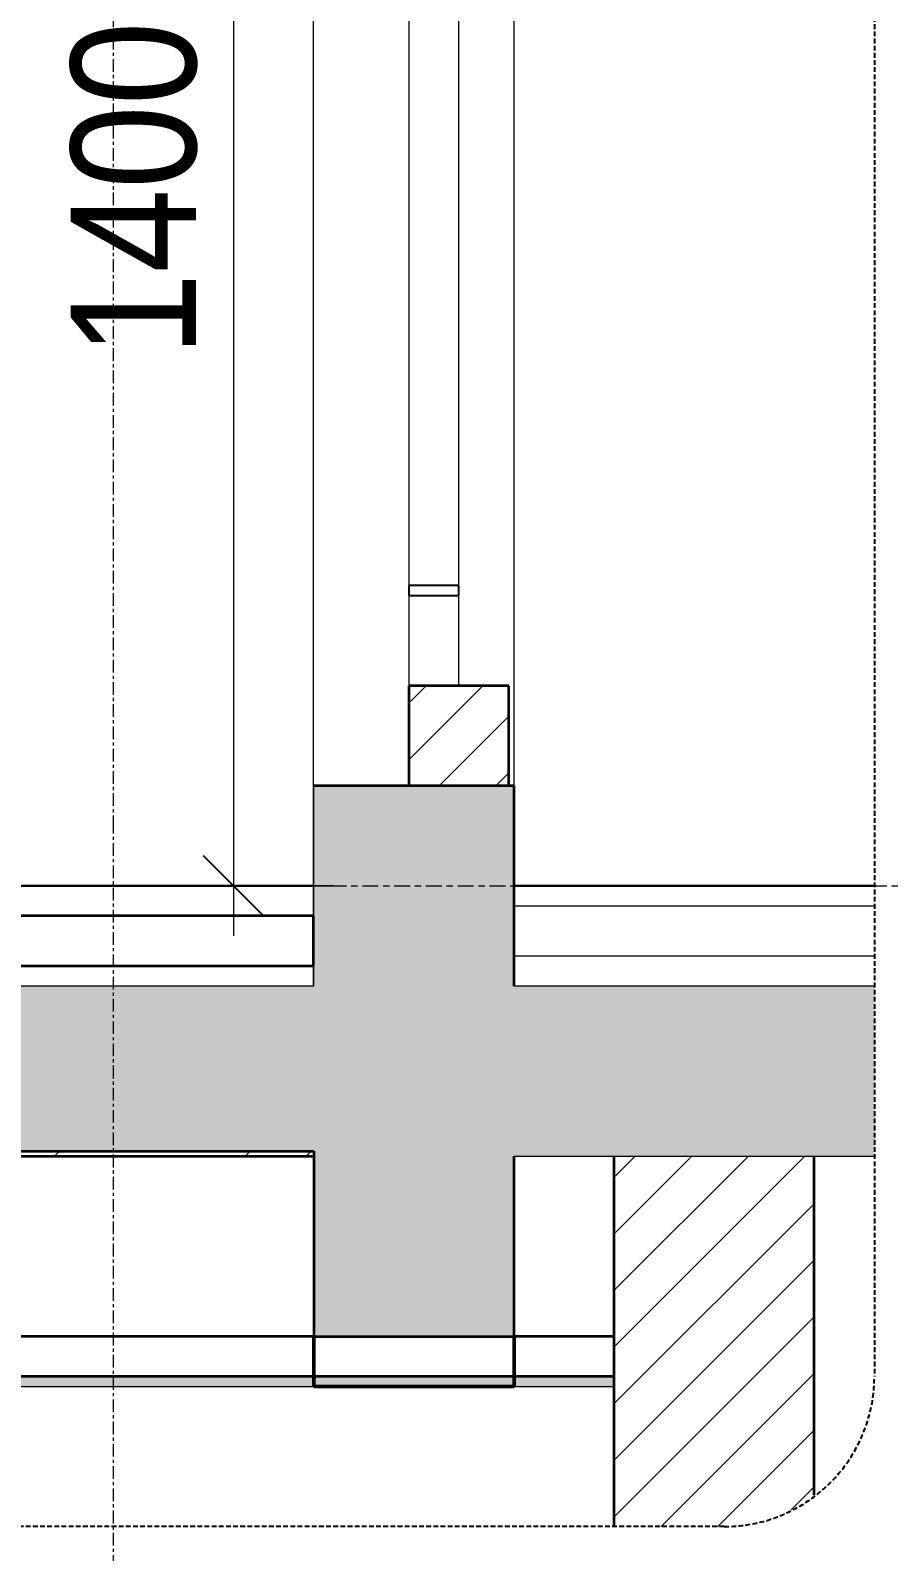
# Model space of a CAD drawing. Header units: millimetres. Extents: x 41758 to 237109, y 3795 to 78637.
# Drawn here: x 67999 to 68857, y 4935 to 6455 of the extents above; entities that cross this region are included whole.
import ezdxf

# ---------------------------------------------------------------- set-up
doc = ezdxf.new("R2010")
doc.units = ezdxf.units.MM
for name, pattern in [('Centre', [31.75, 6.35, -4.7625, 15.875, -4.7625]), ('Grid Line', [22.225, 12.7, -3.175, 3.175, -3.175]), ('Hidden', [7.14375, 4.7625, -2.38125]), ('IMPORT-CENTER _2_', [40.64, 25.4, -5.08, 5.08, -5.08])]:
    doc.linetypes.add(name, pattern=pattern)
for name, color, linetype, lineweight in [('0-4', 90, 'Continuous', 5), ('A-ANNO-DIMS', 211, 'Continuous', 9), ('A-ANNO-DIMS-50', 211, 'Continuous', 9), ('A-CLNG-1', 250, 'Continuous', 35), ('A-CLNG-FNSH-1', 7, 'Continuous', 18), ('A-CLNG-PATT-3', 13, 'Continuous', 18), ('A-DETL-GENF', 92, 'Continuous', 18), ('A-DETL-GENF-4', 9, 'Continuous', 18), ('A-DETL-GENF-5', 92, 'Hidden', 25), ('A-DETL-MEDM', 33, 'Continuous', 35), ('A-DETL-THIN', 151, 'Continuous', 18), ('A-FLOR', 192, 'Continuous', 18), ('A-FLOR-FNSH-1', 250, 'Continuous', 35), ('A-FLOR-HRAL', 11, 'Continuous', 18), ('A-FLOR-HRAL-3', 11, 'Continuous', 25), ('A-FLOR-LEVL-2', 51, 'Centre', 9), ('A-FLOR-PATT-1', 253, 'Continuous', 18), ('A-WALL', 113, 'Continuous', 18), ('A-WALL-2', 250, 'Continuous', 35), ('A-WALL-PATT-2', 111, 'Continuous', 18), ('G-IMPT', 8, 'Continuous', 18), ('G-IMPT-3', 8, 'IMPORT-CENTER _2_', 18), ('M-EQPM', 50, 'Continuous', 18), ('M-EQPM-2', 50, 'Continuous', 25), ('S-BEAM-1', 90, 'Continuous', 50), ('S-BEAM-2', 7, 'Continuous', 18), ('S-COLS', 52, 'Continuous', 18), ('S-GRID-1', 1, 'Grid Line', 9)]:
    doc.layers.add(name, color=color, linetype=linetype, lineweight=lineweight)
doc.styles.add('UTM Avo', font='', dxfattribs={"width": 0.9, "height": 125})
doc.styles.get('UTM Avo').set_extended_font_data('UTM Avo')
doc.dimstyles.new('1_Dim_chi_tiet_2_5', dxfattribs={"dimscale": 304.8, "dimtxt": 124.912619, "dimasz": 0.19685, "dimexe": 0.164042, "dimexo": 0.0625, "dimgap": 0.016404, "dimtad": 1, "dimdec": 0, "dimrnd": 5, "dimzin": 0, "dimdsep": 46, "dimtxsty": 'UTM Avo', "dimblk1": 'OBLIQUE', "dimblk2": 'OBLIQUE', "dimsah": 1, "dimcen": 0.09, "dimdle": 0.164042, "dimazin": 0, "dimtfac": 1, "dimtdec": 4, "dimtix": 1, "dimtmove": 0, "dimatfit": 3, "dimfxl": 0.328084, "dimfxlon": 1, "dimtvp": 1, "dimtolj": 1, "dimtzin": 0, "dimarcsym": 2})
pattern_1 = [(50, (40790.24, 15875), (364.368, -31.878), [38.1, -419.1]), (355, (40790.24, 15875), (-70.486, 382.113), [30.48, -335.28]), (100.451, (40820.6, 15872.34), (293.885, 350.233), [32.38, -356.18]), (46.184, (40790.24, 15976.6), (542.158, -84.086), [57.15, -628.65]), (96.636, (40835.4, 15969.6), (474.805, 494.855), [48.57, -534.27]), (351.184, (40790.24, 15976.6), (474.81, 494.85), [45.72, -502.92]), (21, (40841.04, 15951.2), (303.2285, -204.5305), [38.1, -419.1]), (326, (40841.04, 15951.2), (123.604, 368.376), [30.48, -335.28]), (71.451, (40866.3, 15934.16), (426.834, 163.843), [32.38, -356.18]), (37.5, (40790.24, 15875), (6.1766, 169.1102), [3.353, -327.863, 3.353, -337.007, -336.55]), (37.5, (40790.24, 15875), (6.1766, 169.1102), [-671.576, 3.353, -333.197]), (7.5, (40790.24, 15875), (133.639, 200.3615), [3.353, -190.703, 3.353, -320.243, -128.27]), (7.5, (40790.24, 15875), (133.639, 200.3615), [-517.652, 3.353, -124.917]), (327.5, (40676.96, 15875), (271.1818, -11.4584), [3.353, -123.647, 3.353, -392.887, -525.78]), (327.5, (40676.96, 15875), (271.1818, -11.4584), [-523.24, 3.353, -522.427]), (317.5, (40626.16, 15875), (296.2585, 50.853), [3.353, -161.747, 3.353, -259.791, -373.38]), (317.5, (40626.16, 15875), (296.2585, 50.853), [-428.244, 3.353, -370.027]), (45, (40790.24, 15875), (-125.7236, 125.7236), []), (45, (40790.24, 16065.5), (-125.7236, 125.7236), [])]
pattern_2 = [(45, (63535.365, 15875), (-28.28427, 28.28427), [])]

# ---------------------------------------------------------------- blocks, each defined once
blk = doc.blocks.new('NCV_TKTC_KET CAU_rvt-2-TKCS_CĂN HỘ LOẠI 6 - MẶT CẮT 1')
at = {"layer": 'A-FLOR-PATT-1'}
h = blk.add_hatch(dxfattribs=at)
h.set_pattern_fill('FP_4', color=256, style=0, pattern_type=2)
h.set_pattern_definition(pattern_1)
h.paths.add_polyline_path([(43536.9, 5330), (44235.3, 5330), (44235.3, 5335), (43536.9, 5335)])
h.paths.add_polyline_path([(45537.4, 5330), (45537, 5335), (44537, 5335), (44537, 5330), (45537, 5330)])
h = blk.add_hatch(dxfattribs=at)
h.set_pattern_fill('FP_4', color=256, style=0, pattern_type=2)
h.set_pattern_definition(pattern_1)
h.paths.add_polyline_path([(43536.9, 5330), (44235.3, 5330), (44235.3, 5335), (43536.9, 5335)])
h.paths.add_polyline_path([(45537.4, 5330), (45537, 5335), (44537, 5335), (44537, 5330), (45537, 5330)])
at = {"layer": 'A-FLOR-FNSH-1'}
blk.add_line((44537, 5330), (45537.4, 5330), dxfattribs=at)
at = {"layer": 'S-BEAM-1'}
for p, q in [((45537.4, 5150), (45537.4, 5100)), ((45737.4, 5100), (45737.4, 5150)), ((45537.4, 5100), (45737.4, 5100))]:
    blk.add_line(p, q, dxfattribs=at)
at = {"layer": 'S-BEAM-2'}
blk.add_line((45737.4, 5530), (46097.2, 5530), dxfattribs=at)
blk = doc.blocks.new('NCV_TKTC_TANG 2_rvt-2-TKCS_CĂN HỘ LOẠI 6 - MẶT CẮT 1')
at = {"layer": 'A-FLOR-FNSH-1'}
for p, q in [((45536.9, 5570), (43536.9, 5570)), ((45536.9, 5520), (45536.9, 5570)), ((43536.9, 5520), (45536.9, 5520))]:
    blk.add_line(p, q, dxfattribs=at)
blk = doc.blocks.new('Railing - 50 x 10mm-1251315-TKCS_CĂN HỘ LOẠI 6 - MẶT CẮT 1')
at = {"layer": 'A-FLOR-HRAL'}
for p, q in [((45632, 6990), (45632, 5900)), ((45682, 5900), (45682, 6990)), ((45632, 5890), (45632, 5800)), ((45682, 5800), (45682, 5890))]:
    blk.add_line(p, q, dxfattribs=at)
blk = doc.blocks.new('Railing - Railing-1236740-TKCS_CĂN HỘ LOẠI 6 - MẶT CẮT 1')
at = {"layer": 'A-FLOR-HRAL-3'}
for p, q in [((45632, 7000), (45632, 6990)), ((45682, 7000), (45632, 7000)), ((45632, 6990), (45682, 6990)), ((45682, 6990), (45682, 7000)), ((45682, 5900), (45632, 5900)), ((45632, 5900), (45632, 5890)), ((45682, 5890), (45682, 5900)), ((45632, 5890), (45682, 5890))]:
    blk.add_line(p, q, dxfattribs=at)
blk.add_blockref('Railing - 50 x 10mm-1251315-TKCS_CĂN HỘ LOẠI 6 - MẶT CẮT 1', (0, 0))
blk = doc.blocks.new('TKTC_XREF_251221_MB TANG 2-7 - TKTC_XREF_260130_MB TANG 2-5_dwg_$cc-V27-TKCS_CĂN HỘ LOẠI 6 - MẶT CẮT 1')
at = {"layer": 'G-IMPT-3'}
for p, q in [((45440.2, 5600), (45537, 5600)), ((45516.8, 5600), (45516.8, 5600))]:
    blk.add_line(p, q, dxfattribs=at)
at = {"layer": 'M-EQPM'}
for p, q in [((45516.8, 5600), (45459.9, 5600)), ((45459.9, 5600), (45537.5, 5600)), ((45537.9, 5600), (45462.7, 5600)), ((45462.7, 5600), (45516.8, 5600)), ((45516.8, 5600), (45537.9, 5600)), ((45536.9, 5600), (45516.8, 5600))]:
    blk.add_line(p, q, dxfattribs=at)
blk = doc.blocks.new('TKTC_XREF_251221_MB TANG 2-7 - TKTC_XREF_260130_MB TANG 2-5_dwg_CUM U_DN100-V28-TKCS_CĂN HỘ LOẠI 6 - MẶT CẮT 1')
at = {"layer": 'G-IMPT'}
for p, q in [((45447.1, 5600), (45445.1, 5600)), ((45445.1, 5600), (45460.5, 5600)), ((45447.1, 5600), (45449.9, 5600)), ((45458.6, 5600), (45447.1, 5600)), ((45448.5, 5600), (45457.1, 5600)), ((45537.3, 5600), (45448.8, 5600)), ((45449.9, 5600), (45455.7, 5600)), ((45450.3, 5600), (45451.2, 5600)), ((45450.3, 5600), (45455.4, 5600)), ((45451.2, 5600), (45454.4, 5600)), ((45451.2, 5600), (45454.4, 5600)), ((45451.2, 5600), (45454.4, 5600)), ((45454.4, 5600), (45455.4, 5600)), ((45455.7, 5600), (45458.6, 5600)), ((45537.4, 5600), (45456.8, 5600)), ((45456.8, 5600), (45460.8, 5600)), ((45460.5, 5600), (45458.6, 5600)), ((45537.5, 5600), (45460.8, 5600))]:
    blk.add_line(p, q, dxfattribs=at)
blk = doc.blocks.new('TKTC_XREF_251221_MB TANG 2-7 - TKTC_XREF_260130_MB TANG 2-5_dwg_THU NUOC - THU NUOC-444531-TKCS_MB TẦNG 1-V29-TKCS_CĂN HỘ LOẠI 6 - MẶT CẮT 1')
at = {"layer": 'G-IMPT'}
for p, q in [((45737.4, 5600), (45858.7, 5600)), ((45858.7, 5600), (45737.4, 5600)), ((45737.4, 5600), (45833.7, 5600)), ((45833.7, 5600), (45737.4, 5600)), ((45749.6, 5600), (45743.6, 5600)), ((45743.6, 5600), (45749.6, 5600)), ((45756, 5600), (45762, 5600)), ((45762, 5600), (45756, 5600)), ((45768.4, 5600), (45774.4, 5600)), ((45774.4, 5600), (45768.4, 5600)), ((45786.9, 5600), (45780.9, 5600)), ((45780.9, 5600), (45786.9, 5600)), ((45786.9, 5600), (45780.9, 5600)), ((45780.9, 5600), (45786.9, 5600)), ((45783.7, 5600), (45783.7, 5600)), ((45783.7, 5600), (45783.7, 5600)), ((45783.7, 5600), (45783.7, 5600)), ((45783.7, 5600), (45783.7, 5600)), ((45798.9, 5600), (45792.9, 5600)), ((45792.9, 5600), (45798.9, 5600)), ((45811.3, 5600), (45805.3, 5600)), ((45805.3, 5600), (45811.3, 5600)), ((45817.7, 5600), (45823.7, 5600)), ((45823.7, 5600), (45817.7, 5600))]:
    blk.add_line(p, q, dxfattribs=at)
blk = doc.blocks.new('TKTC_XREF_251221_MB TANG 2-7 - TKTC_XREF_260130_MB TANG 2-5_dwg_THU NUOC - THU NUOC-444531-TKCS_MB TẦNG 1-4746804-TKCS_CĂN HỘ LOẠI 6 - MẶT CẮT 1')
at = {"layer": 'G-IMPT'}
for p, q in [((45285.4, 5600), (45435.4, 5600)), ((45435.4, 5600), (45285.4, 5600)), ((45310.4, 5600), (45410.4, 5600)), ((45410.4, 5600), (45310.4, 5600)), ((45326.3, 5600), (45320.3, 5600)), ((45320.3, 5600), (45326.3, 5600)), ((45332.7, 5600), (45338.7, 5600)), ((45338.7, 5600), (45332.7, 5600)), ((45345.2, 5600), (45351.2, 5600)), ((45351.2, 5600), (45345.2, 5600)), ((45363.6, 5600), (45357.6, 5600)), ((45357.6, 5600), (45363.6, 5600)), ((45363.6, 5600), (45357.6, 5600)), ((45357.6, 5600), (45363.6, 5600)), ((45360.4, 5600), (45360.4, 5600)), ((45360.4, 5600), (45360.4, 5600)), ((45360.4, 5600), (45360.4, 5600)), ((45360.4, 5600), (45360.4, 5600)), ((45375.6, 5600), (45369.6, 5600)), ((45369.6, 5600), (45375.6, 5600)), ((45388.1, 5600), (45382.1, 5600)), ((45382.1, 5600), (45388.1, 5600)), ((45394.4, 5600), (45400.4, 5600)), ((45400.4, 5600), (45394.4, 5600))]:
    blk.add_line(p, q, dxfattribs=at)
blk = doc.blocks.new('TKTC_XREF_251221_MB TANG 2-7 - TKTC_XREF_260130_MB TANG 2-5_dwg_THU NUOC - THU NUOC-444531-TKCS_MB TẦNG 1-V31-TKCS_CĂN HỘ LOẠI 6 - MẶT CẮT 1')
at = {"layer": 'G-IMPT'}
for p, q in [((45389.5, 5600), (45537, 5600)), ((45537, 5600), (45389.5, 5600)), ((45414.5, 5600), (45514.5, 5600)), ((45514.5, 5600), (45414.5, 5600)), ((45430.4, 5600), (45424.4, 5600)), ((45424.4, 5600), (45430.4, 5600)), ((45436.8, 5600), (45442.8, 5600)), ((45442.8, 5600), (45436.8, 5600)), ((45449.3, 5600), (45455.3, 5600)), ((45455.3, 5600), (45449.3, 5600)), ((45467.7, 5600), (45461.7, 5600)), ((45461.7, 5600), (45467.7, 5600)), ((45467.7, 5600), (45461.7, 5600)), ((45461.7, 5600), (45467.7, 5600)), ((45464.5, 5600), (45464.5, 5600)), ((45464.5, 5600), (45464.5, 5600)), ((45464.5, 5600), (45464.5, 5600)), ((45464.5, 5600), (45464.5, 5600)), ((45479.7, 5600), (45473.7, 5600)), ((45473.7, 5600), (45479.7, 5600)), ((45492.2, 5600), (45486.2, 5600)), ((45486.2, 5600), (45492.2, 5600)), ((45498.5, 5600), (45504.5, 5600)), ((45504.5, 5600), (45498.5, 5600))]:
    blk.add_line(p, q, dxfattribs=at)
blk = doc.blocks.new('TKTC_XREF_251221_MB TANG 2-7 - TKTC_XREF_260130_MB TANG 2-5_dwg_THU NUOC - THU NUOC-444531-TKCS_MB TẦNG 1-4746810-TKCS_CĂN HỘ LOẠI 6 - MẶT CẮT 1')
at = {"layer": 'G-IMPT'}
for p, q in [((44035.4, 5600), (44185.4, 5600)), ((44185.4, 5600), (44035.4, 5600)), ((44060.4, 5600), (44160.4, 5600)), ((44160.4, 5600), (44060.4, 5600)), ((44076.3, 5600), (44070.3, 5600)), ((44070.3, 5600), (44076.3, 5600)), ((44082.7, 5600), (44088.7, 5600)), ((44088.7, 5600), (44082.7, 5600)), ((44095.2, 5600), (44101.2, 5600)), ((44101.2, 5600), (44095.2, 5600)), ((44113.6, 5600), (44107.6, 5600)), ((44107.6, 5600), (44113.6, 5600)), ((44113.6, 5600), (44107.6, 5600)), ((44107.6, 5600), (44113.6, 5600)), ((44110.4, 5600), (44110.4, 5600)), ((44110.4, 5600), (44110.4, 5600)), ((44110.4, 5600), (44110.4, 5600)), ((44110.4, 5600), (44110.4, 5600)), ((44125.6, 5600), (44119.6, 5600)), ((44119.6, 5600), (44125.6, 5600)), ((44138.1, 5600), (44132.1, 5600)), ((44132.1, 5600), (44138.1, 5600)), ((44144.4, 5600), (44150.4, 5600)), ((44150.4, 5600), (44144.4, 5600))]:
    blk.add_line(p, q, dxfattribs=at)
blk = doc.blocks.new('TKTC_XREF_251221_MB TANG 2-7 - TKTC_XREF_260130_MB TANG 2-5_dwg_$cc-V32-TKCS_CĂN HỘ LOẠI 6 - MẶT CẮT 1')
at = {"layer": 'G-IMPT-3'}
for p, q in [((45383.3, 5600), (45504.4, 5600)), ((45444.3, 5600), (45443.5, 5600))]:
    blk.add_line(p, q, dxfattribs=at)
at = {"layer": 'M-EQPM'}
for p, q in [((45444.2, 5600), (45443.6, 5600)), ((45443.6, 5600), (45443.9, 5600)), ((45443.9, 5600), (45444.2, 5600)), ((45488.9, 5600), (45488.9, 5600))]:
    blk.add_line(p, q, dxfattribs=at)
blk = doc.blocks.new('TKTC_XREF_251221_MB TANG 2-7 - TKTC_XREF_260130_MB TANG 2-5_dwg_CUM U_DN100-V33-TKCS_CĂN HỘ LOẠI 6 - MẶT CẮT 1')
at = {"layer": 'G-IMPT'}
for p, q in [((45446.1, 5600), (45445.5, 5600)), ((45446.1, 5600), (45445.5, 5600)), ((45446.1, 5600), (45445.5, 5600)), ((45496.8, 5600), (45445.5, 5600)), ((45497.5, 5600), (45446.1, 5600)), ((45498.3, 5600), (45502.1, 5600)), ((45498.3, 5600), (45502.1, 5600)), ((45498.9, 5600), (45502.7, 5600)), ((45499, 5600), (45502.8, 5600)), ((45502.1, 5600), (45502.1, 5600)), ((45502.1, 5600), (45502.1, 5600)), ((45502.1, 5600), (45502.1, 5600)), ((45502.7, 5600), (45502.7, 5600)), ((45502.7, 5600), (45502.8, 5600)), ((45502.8, 5600), (45502.8, 5600)), ((45502.9, 5600), (45502.9, 5600)), ((45503.5, 5600), (45503.5, 5600)), ((45504.4, 5600), (45504.4, 5600)), ((45505, 5600), (45505.1, 5600)), ((45505.9, 5600), (45505.9, 5600)), ((45506.6, 5600), (45506.6, 5600)), ((45507.9, 5600), (45507.2, 5600)), ((45507.2, 5600), (45507.9, 5600)), ((45508.6, 5600), (45507.8, 5600)), ((45507.8, 5600), (45508.5, 5600)), ((45507.9, 5600), (45507.9, 5600)), ((45508.5, 5600), (45508.6, 5600))]:
    blk.add_line(p, q, dxfattribs=at)
at = {"layer": 'G-IMPT', "flags": 128}
for points in [[(45496.8, 5600), (45445.5, 5600), (45445.5, 5600)], [(45497.4, 5600), (45446.1, 5600), (45446.1, 5600)], [(45498.3, 5600), (45498.3, 5600), (45496.8, 5600), (45496.8, 5600), (45498.4, 5600), (45498.4, 5600)], [(45498.9, 5600), (45498.9, 5600), (45497.4, 5600), (45497.5, 5600), (45499, 5600), (45499, 5600)], [(45502.1, 5600), (45498.4, 5600), (45498.3, 5600), (45502.1, 5600)], [(45502.8, 5600), (45499, 5600), (45498.9, 5600), (45502.7, 5600)], [(45502.9, 5600), (45507.2, 5600), (45507.2, 5600), (45502.9, 5600)], [(45503.5, 5600), (45507.8, 5600), (45507.8, 5600), (45503.5, 5600)]]:
    blk.add_lwpolyline(points, dxfattribs=at)
blk = doc.blocks.new('TKTC_XREF_251221_MB TANG 2-7 - TKTC_XREF_260130_MB TANG 2-5_dwg_$cc-4746805-TKCS_CĂN HỘ LOẠI 6 - MẶT CẮT 1')
at = {"layer": 'G-IMPT-3'}
for p, q in [((37451.6, 5600), (37298.6, 5600)), ((37375.1, 5600), (37375.1, 5600))]:
    blk.add_line(p, q, dxfattribs=at)
at = {"layer": 'M-EQPM'}
for p, q in [((37318.2, 5600), (37318.2, 5600)), ((37375.1, 5600), (37362.6, 5600)), ((37362.6, 5600), (37375.1, 5600)), ((37375.1, 5600), (37429.2, 5600)), ((37429.2, 5600), (37375.1, 5600)), ((37375.1, 5600), (37387.6, 5600)), ((37387.6, 5600), (37375.1, 5600))]:
    blk.add_line(p, q, dxfattribs=at)
blk = doc.blocks.new('TKTC_XREF_251221_MB TANG 2-7 - TKTC_XREF_260130_MB TANG 2-5_dwg_CUM U_DN100-V26-TKCS_CĂN HỘ LOẠI 6 - MẶT CẮT 1')
at = {"layer": 'G-IMPT'}
for p, q in [((37296.2, 5600), (37297.2, 5600)), ((37297.2, 5600), (37296.2, 5600)), ((37296.2, 5600), (37297.2, 5600)), ((37297.2, 5600), (37296.2, 5600)), ((37302.6, 5600), (37297.2, 5600)), ((37297.2, 5600), (37302.6, 5600)), ((37302.6, 5600), (37297.2, 5600)), ((37297.2, 5600), (37302.6, 5600)), ((37303.6, 5600), (37303.6, 5600)), ((37303.6, 5600), (37303.6, 5600)), ((37303.6, 5600), (37308.3, 5600)), ((37308.3, 5600), (37303.6, 5600)), ((37308.3, 5600), (37303.6, 5600)), ((37308.3, 5600), (37303.6, 5600)), ((37303.6, 5600), (37308.3, 5600)), ((37308.3, 5600), (37303.6, 5600)), ((37308.3, 5600), (37303.6, 5600)), ((37308.3, 5600), (37303.6, 5600)), ((37308.3, 5600), (37310.3, 5600)), ((37310.3, 5600), (37308.3, 5600)), ((37308.3, 5600), (37310.3, 5600)), ((37310.3, 5600), (37308.3, 5600)), ((37310.3, 5600), (37375.1, 5600)), ((37310.3, 5600), (37375.1, 5600)), ((37310.3, 5600), (37375.1, 5600)), ((37310.3, 5600), (37375.1, 5600)), ((37375.1, 5600), (37434.4, 5600)), ((37434.4, 5600), (37375.1, 5600)), ((37375.1, 5600), (37375.1, 5600)), ((37375.1, 5600), (37442.2, 5600)), ((37442.2, 5600), (37375.1, 5600))]:
    blk.add_line(p, q, dxfattribs=at)
blk = doc.blocks.new('TKTC_XREF_251221_MB TANG 2-7 - TKTC_XREF_260130_MB TANG 2-5_dwg_$cc-V34-TKCS_CĂN HỘ LOẠI 6 - MẶT CẮT 1')
at = {"layer": 'G-IMPT-3'}
for p, q in [((45355.8, 5600), (45508.8, 5600)), ((45432, 5600), (45432.6, 5600))]:
    blk.add_line(p, q, dxfattribs=at)
at = {"layer": 'M-EQPM'}
for p, q in [((45432.3, 5600), (45432.1, 5600)), ((45432.1, 5600), (45432.5, 5600)), ((45432.5, 5600), (45432.3, 5600)), ((45489.1, 5600), (45489.1, 5600))]:
    blk.add_line(p, q, dxfattribs=at)
blk = doc.blocks.new('TKTC_XREF_251221_MB TANG 2-7 - TKTC_XREF_260130_MB TANG 2-5_dwg_CUM U_DN100-V35-TKCS_CĂN HỘ LOẠI 6 - MẶT CẮT 1')
at = {"layer": 'G-IMPT'}
for p, q in [((45432.5, 5600), (45432.1, 5600)), ((45432.5, 5600), (45432.1, 5600)), ((45432.5, 5600), (45432.1, 5600)), ((45496.9, 5600), (45432.1, 5600)), ((45497.4, 5600), (45432.5, 5600)), ((45498.8, 5600), (45503.6, 5600)), ((45498.8, 5600), (45503.6, 5600)), ((45499.3, 5600), (45504, 5600)), ((45499.3, 5600), (45504.1, 5600)), ((45503.6, 5600), (45503.6, 5600)), ((45503.6, 5600), (45503.6, 5600)), ((45503.6, 5600), (45503.6, 5600)), ((45504, 5600), (45504, 5600)), ((45504, 5600), (45504.1, 5600)), ((45504.1, 5600), (45504.1, 5600)), ((45504.6, 5600), (45504.6, 5600)), ((45505, 5600), (45505, 5600)), ((45506.5, 5600), (45506.5, 5600)), ((45507, 5600), (45507, 5600)), ((45508.4, 5600), (45508.4, 5600)), ((45508.9, 5600), (45508.9, 5600)), ((45511, 5600), (45510, 5600)), ((45510, 5600), (45510.9, 5600)), ((45511.4, 5600), (45510.4, 5600)), ((45510.4, 5600), (45511.4, 5600)), ((45510.9, 5600), (45511, 5600)), ((45511.4, 5600), (45511.4, 5600))]:
    blk.add_line(p, q, dxfattribs=at)
at = {"layer": 'G-IMPT', "flags": 128}
for points in [[(45496.9, 5600), (45432.1, 5600), (45432.1, 5600)], [(45497.3, 5600), (45432.5, 5600), (45432.5, 5600)], [(45498.8, 5600), (45498.8, 5600), (45496.9, 5600), (45496.9, 5600), (45498.9, 5600), (45498.8, 5600)], [(45499.2, 5600), (45499.2, 5600), (45497.3, 5600), (45497.4, 5600), (45499.3, 5600), (45499.3, 5600)], [(45503.6, 5600), (45498.8, 5600), (45498.8, 5600), (45503.6, 5600)], [(45504.1, 5600), (45499.3, 5600), (45499.2, 5600), (45504, 5600)], [(45504.6, 5600), (45510, 5600), (45510, 5600), (45504.6, 5600)], [(45505, 5600), (45510.4, 5600), (45510.4, 5600), (45505, 5600)]]:
    blk.add_lwpolyline(points, dxfattribs=at)
blk = doc.blocks.new('TKTC_XREF_251221_MB TANG 2-7 - TKTC_XREF_260130_MB TANG 2-5_dwg_$cc-V36-TKCS_CĂN HỘ LOẠI 6 - MẶT CẮT 1')
at = {"layer": 'G-IMPT-3'}
blk.add_line((45383.2, 5600), (45504.3, 5600), dxfattribs=at)
at = {"layer": 'M-EQPM'}
for p, q in [((45443.8, 5600), (45401, 5600)), ((45401, 5600), (45443.8, 5600)), ((45443.8, 5600), (45433.9, 5600)), ((45433.9, 5600), (45443.8, 5600)), ((45443.8, 5600), (45453.7, 5600)), ((45453.7, 5600), (45443.8, 5600)), ((45488.8, 5600), (45488.8, 5600))]:
    blk.add_line(p, q, dxfattribs=at)
blk = doc.blocks.new('TKTC_XREF_251221_MB TANG 2-7 - TKTC_XREF_260130_MB TANG 2-5_dwg_CUM U_DN100-V21-TKCS_CĂN HỘ LOẠI 6 - MẶT CẮT 1')
at = {"layer": 'G-IMPT'}
for p, q in [((45144.4, 5600), (45091.3, 5600)), ((45091.3, 5600), (45144.4, 5600)), ((45144.4, 5600), (45097.5, 5600)), ((45097.5, 5600), (45144.4, 5600)), ((45144.4, 5600), (45144.4, 5600)), ((45195.7, 5600), (45144.4, 5600)), ((45195.7, 5600), (45144.4, 5600)), ((45195.7, 5600), (45144.4, 5600)), ((45195.7, 5600), (45144.4, 5600)), ((45197.3, 5600), (45195.7, 5600)), ((45195.7, 5600), (45197.3, 5600)), ((45197.3, 5600), (45195.7, 5600)), ((45195.7, 5600), (45197.3, 5600)), ((45201, 5600), (45197.3, 5600)), ((45197.3, 5600), (45201, 5600)), ((45197.3, 5600), (45201, 5600)), ((45197.3, 5600), (45201, 5600)), ((45201, 5600), (45197.3, 5600)), ((45197.3, 5600), (45201, 5600)), ((45197.3, 5600), (45201, 5600)), ((45197.3, 5600), (45201, 5600)), ((45201, 5600), (45201, 5600)), ((45201, 5600), (45201, 5600)), ((45201.8, 5600), (45206.1, 5600)), ((45206.1, 5600), (45201.8, 5600)), ((45201.8, 5600), (45206.1, 5600)), ((45206.1, 5600), (45201.8, 5600)), ((45206.9, 5600), (45206.1, 5600)), ((45206.1, 5600), (45206.9, 5600)), ((45206.9, 5600), (45206.1, 5600)), ((45206.1, 5600), (45206.9, 5600))]:
    blk.add_line(p, q, dxfattribs=at)
blk = doc.blocks.new('TKTC_XREF_251221_MB TANG 2-7 - TKTC_XREF_251221_MB TANG 2-7-2039446-TKCS_CĂN HỘ LOẠI 6 - MẶT CẮT 1')
at = {"layer": 'M-EQPM'}
for p, q in [((45346.9, 5600), (45496.8, 5600)), ((45496.8, 5600), (45346.9, 5600)), ((45347.1, 5600), (45497, 5600)), ((45497, 5600), (45347.1, 5600)), ((45445, 5600), (45445.3, 5600)), ((45537, 5600), (45445, 5600)), ((45537, 5600), (45445.2, 5600)), ((45445.2, 5600), (45537, 5600)), ((45445.3, 5600), (45537, 5600)), ((45496.8, 5600), (45536.9, 5600)), ((45536.9, 5600), (45496.8, 5600)), ((45497, 5600), (45536.9, 5600)), ((45536.9, 5600), (45497, 5600))]:
    blk.add_line(p, q, dxfattribs=at)
at = {"layer": 'M-EQPM-2'}
for p, q in [((35057.4, 5600), (45537, 5600)), ((44539, 5600), (45537, 5600)), ((45537, 5600), (44539, 5600)), ((44539, 5600), (45537, 5600)), ((45537, 5600), (44539, 5600)), ((44539, 5600), (45537, 5600)), ((45537, 5600), (44539, 5600)), ((44539, 5600), (45537, 5600)), ((45537, 5600), (44539, 5600)), ((44539, 5600), (45537, 5600)), ((45537, 5600), (44539, 5600)), ((44539, 5600), (45537, 5600)), ((45537, 5600), (44539, 5600)), ((45737.4, 5600), (46097.2, 5600)), ((45739, 5600), (45737.4, 5600)), ((45737.4, 5600), (45739, 5600)), ((45739, 5600), (45737.4, 5600)), ((45737.4, 5600), (45739, 5600)), ((45739, 5600), (45737.4, 5600)), ((45737.4, 5600), (45739, 5600)), ((45739, 5600), (45737.4, 5600)), ((45737.4, 5600), (45739, 5600)), ((45739, 5600), (45737.4, 5600)), ((45737.4, 5600), (45739, 5600)), ((45738.6, 5600), (45737.4, 5600)), ((46097.2, 5600), (45738.6, 5600))]:
    blk.add_line(p, q, dxfattribs=at)
for name, p in [('TKTC_XREF_251221_MB TANG 2-7 - TKTC_XREF_260130_MB TANG 2-5_dwg_THU NUOC - THU NUOC-444531-TKCS_MB TẦNG 1-4746804-TKCS_CĂN HỘ LOẠI 6 - MẶT CẮT 1', (-0.3, 0)), ('TKTC_XREF_251221_MB TANG 2-7 - TKTC_XREF_260130_MB TANG 2-5_dwg_THU NUOC - THU NUOC-444531-TKCS_MB TẦNG 1-4746804-TKCS_CĂN HỘ LOẠI 6 - MẶT CẮT 1', (0, 0)), ('TKTC_XREF_251221_MB TANG 2-7 - TKTC_XREF_260130_MB TANG 2-5_dwg_THU NUOC - THU NUOC-444531-TKCS_MB TẦNG 1-4746804-TKCS_CĂN HỘ LOẠI 6 - MẶT CẮT 1', (0, 0)), ('TKTC_XREF_251221_MB TANG 2-7 - TKTC_XREF_260130_MB TANG 2-5_dwg_THU NUOC - THU NUOC-444531-TKCS_MB TẦNG 1-4746810-TKCS_CĂN HỘ LOẠI 6 - MẶT CẮT 1', (1250, 0)), ('TKTC_XREF_251221_MB TANG 2-7 - TKTC_XREF_260130_MB TANG 2-5_dwg_THU NUOC - THU NUOC-444531-TKCS_MB TẦNG 1-4746810-TKCS_CĂN HỘ LOẠI 6 - MẶT CẮT 1', (1250, 0)), ('TKTC_XREF_251221_MB TANG 2-7 - TKTC_XREF_260130_MB TANG 2-5_dwg_$cc-V34-TKCS_CĂN HỘ LOẠI 6 - MẶT CẮT 1', (0, 0)), ('TKTC_XREF_251221_MB TANG 2-7 - TKTC_XREF_260130_MB TANG 2-5_dwg_$cc-V36-TKCS_CĂN HỘ LOẠI 6 - MẶT CẮT 1', (0, 0)), ('TKTC_XREF_251221_MB TANG 2-7 - TKTC_XREF_260130_MB TANG 2-5_dwg_$cc-V32-TKCS_CĂN HỘ LOẠI 6 - MẶT CẮT 1', (0, 0)), ('TKTC_XREF_251221_MB TANG 2-7 - TKTC_XREF_260130_MB TANG 2-5_dwg_THU NUOC - THU NUOC-444531-TKCS_MB TẦNG 1-V31-TKCS_CĂN HỘ LOẠI 6 - MẶT CẮT 1', (0, 0)), ('TKTC_XREF_251221_MB TANG 2-7 - TKTC_XREF_260130_MB TANG 2-5_dwg_CUM U_DN100-V21-TKCS_CĂN HỘ LOẠI 6 - MẶT CẮT 1', (301.3, 0)), ('TKTC_XREF_251221_MB TANG 2-7 - TKTC_XREF_260130_MB TANG 2-5_dwg_CUM U_DN100-V35-TKCS_CĂN HỘ LOẠI 6 - MẶT CẮT 1', (0, 0)), ('TKTC_XREF_251221_MB TANG 2-7 - TKTC_XREF_260130_MB TANG 2-5_dwg_$cc-V27-TKCS_CĂN HỘ LOẠI 6 - MẶT CẮT 1', (0, 0)), ('TKTC_XREF_251221_MB TANG 2-7 - TKTC_XREF_260130_MB TANG 2-5_dwg_CUM U_DN100-V28-TKCS_CĂN HỘ LOẠI 6 - MẶT CẮT 1', (0, 0)), ('TKTC_XREF_251221_MB TANG 2-7 - TKTC_XREF_260130_MB TANG 2-5_dwg_CUM U_DN100-V33-TKCS_CĂN HỘ LOẠI 6 - MẶT CẮT 1', (0, 0)), ('TKTC_XREF_251221_MB TANG 2-7 - TKTC_XREF_260130_MB TANG 2-5_dwg_THU NUOC - THU NUOC-444531-TKCS_MB TẦNG 1-V29-TKCS_CĂN HỘ LOẠI 6 - MẶT CẮT 1', (0, 0))]:
    blk.add_blockref(name, p)
at = {"extrusion": (0, 0, -1)}
for name in ['TKTC_XREF_251221_MB TANG 2-7 - TKTC_XREF_260130_MB TANG 2-5_dwg_$cc-4746805-TKCS_CĂN HỘ LOẠI 6 - MẶT CẮT 1', 'TKTC_XREF_251221_MB TANG 2-7 - TKTC_XREF_260130_MB TANG 2-5_dwg_CUM U_DN100-V26-TKCS_CĂN HỘ LOẠI 6 - MẶT CẮT 1']:
    blk.add_blockref(name, (-82807.1, 0), dxfattribs=at)
blk = doc.blocks.new('BORDER VIEW - BORDER VIEW-2596443-TKCS_CĂN HỘ LOẠI 6 - MẶT CẮT 1')
at = {"layer": 'A-DETL-GENF-5'}
for p, q in [((46097.2, 9125.3), (46097.2, 5110)), ((45947.2, 4960), (35207.4, 4960))]:
    blk.add_line(p, q, dxfattribs=at)
blk.add_arc((45947.2, 5110), 150, 270, 0, dxfattribs=at)
blk = doc.blocks.new('DIMBLOCK65-TKCS_CĂN HỘ LOẠI 6 - MẶT CẮT 1')
at = {"layer": 'A-ANNO-DIMS-50'}
for p, q in [((68202, 7050), (68202, 5550)), ((68302, 7000), (68152, 7000)), ((68202, 7000), (68302, 7000)), ((68302, 5600), (68152, 5600)), ((68202, 5600), (68302, 5600))]:
    blk.add_line(p, q, dxfattribs=at)
at = {"layer": 'A-ANNO-DIMS-50', "lineweight": 25}
for p, q in [((68202, 7000), (68172, 7030)), ((68202, 7000), (68232, 6970)), ((68202, 5600), (68172, 5630)), ((68202, 5600), (68232, 5570))]:
    blk.add_line(p, q, dxfattribs=at)
at = {"layer": 'A-ANNO-DIMS-50', "color": 0, "insert": (68039.6, 6128.8), "char_height": 125, "width": 410.824, "attachment_point": 1, "rotation": 90, "line_spacing_factor": 1.110334, "style": 'UTM Avo'}
blk.add_mtext('1400', dxfattribs=at)
blk = doc.blocks.new('_Oblique')
at = {"color": 0, "linetype": 'ByBlock', "lineweight": -2}
blk.add_line((-0.5, -0.5), (0.5, 0.5), dxfattribs=at)

msp = doc.modelspace()

# ---------------------------------------------------------------- hatches: boundary and pattern name
at = {"layer": 'A-CLNG-PATT-3'}
h = msp.add_hatch(dxfattribs=at)
h.set_pattern_fill('FP_6', color=256, style=0, pattern_type=2)
h.set_pattern_definition([(0, (63535.37, 15875), (406.4, 101.6), [16.764, -288.036, 16.764, -288.036, -1625.6]), (0, (63535.37, 15875), (406.4, 101.6), [-609.6, 16.764, -592.836, 16.764, -288.036, -711.2]), (0, (63535.37, 15875), (406.4, 101.6), [-1524, 16.764, -186.436, 16.764, -491.236]), (120, (63687.77, 15925.8), (-291.1882, 301.1527), [16.764, -288.036, 16.764, -288.036, -1625.6]), (120, (63687.77, 15925.8), (-291.1882, 301.1527), [-609.6, 16.764, -592.836, 16.764, -288.036, -711.2]), (120, (63687.77, 15925.8), (-291.1882, 301.1527), [-1524, 16.764, -186.436, 16.764, -491.236]), (240, (63738.57, 16129), (-115.2118, -402.7527), [16.764, -288.036, 16.764, -288.036, -1625.6]), (240, (63738.57, 16129), (-115.2118, -402.7527), [-609.6, 16.764, -592.836, 16.764, -288.036, -711.2]), (240, (63738.57, 16129), (-115.2118, -402.7527), [-1524, 16.764, -186.436, 16.764, -491.236])])
h.paths.add_polyline_path([(68582.1, 5100), (68582.1, 5110), (67282.1, 5110), (67282.1, 5100), (68482.1, 5100)])
h.paths.add_polyline_path([(58832.9, 5100), (62680.8, 5100), (62680.8, 5110), (58482.5, 5110), (58482.5, 5100)])
h.paths.add_polyline_path([(66980.4, 5100), (66980.4, 5110), (62980.8, 5110), (62980.8, 5100), (66582.1, 5100)])
at = {"layer": 'A-DETL-GENF-4'}
h = msp.add_hatch(dxfattribs=at)
h.set_pattern_fill('FP_4', color=256, style=0, pattern_type=2)
h.set_pattern_definition([(50, (63535.37, 15875), (364.368, -31.878), [38.1, -419.1]), (355, (63535.37, 15875), (-70.486, 382.113), [30.48, -335.28]), (100.451, (63565.73, 15872.34), (293.885, 350.233), [32.38, -356.18]), (46.184, (63535.37, 15976.6), (542.158, -84.086), [57.15, -628.65]), (96.636, (63580.55, 15969.6), (474.805, 494.855), [48.57, -534.27]), (351.184, (63535.37, 15976.6), (474.81, 494.85), [45.72, -502.92]), (21, (63586.17, 15951.2), (303.2285, -204.5305), [38.1, -419.1]), (326, (63586.17, 15951.2), (123.604, 368.376), [30.48, -335.28]), (71.451, (63611.43, 15934.16), (426.834, 163.843), [32.38, -356.18]), (37.5, (63535.37, 15875), (6.1766, 169.1102), [3.353, -327.863, 3.353, -337.007, -336.55]), (37.5, (63535.37, 15875), (6.1766, 169.1102), [-671.576, 3.353, -333.197]), (7.5, (63535.37, 15875), (133.639, 200.3615), [3.353, -190.703, 3.353, -320.243, -128.27]), (7.5, (63535.37, 15875), (133.639, 200.3615), [-517.652, 3.353, -124.917]), (327.5, (63422.08, 15875), (271.1818, -11.4584), [3.353, -123.647, 3.353, -392.887, -525.78]), (327.5, (63422.08, 15875), (271.1818, -11.4584), [-523.24, 3.353, -522.427]), (317.5, (63371.28, 15875), (296.2585, 50.853), [3.353, -161.747, 3.353, -259.791, -373.38]), (317.5, (63371.28, 15875), (296.2585, 50.853), [-428.244, 3.353, -370.027]), (45, (63535.37, 15875), (-125.7236, 125.7236), []), (45, (63535.37, 16065.5), (-125.7236, 125.7236), [])])
h.paths.add_polyline_path([(67280.4, 4960), (67282.1, 4960), (67282.1, 5335), (68282.5, 5335), (68282.5, 5150), (68482.5, 5150), (68482.5, 5330), (68842.3, 5330), (68842.3, 5500), (68482.5, 5500), (68482.1, 5700), (68282.1, 5700), (68282.1, 5500), (66282.1, 5500), (66282.1, 5550), (57802.5, 5550), (57802.5, 5350), (58280.4, 5350), (58280.4, 5100), (58480.4, 5100), (58480.4, 5385), (62680.8, 5385), (62680.8, 4960), (62980.8, 4960), (62980.8, 5385), (66282.1, 5385), (66282.1, 5335), (66980.4, 5335), (66980.4, 4960), (67102.7, 4960)])
at = {"layer": 'A-WALL-PATT-2'}
h = msp.add_hatch(dxfattribs=at)
h.set_pattern_fill('FP_3', color=256, style=0, pattern_type=2)
h.set_pattern_definition(pattern_2)
h.paths.add_polyline_path([(68377.1, 5700), (68477.1, 5700), (68477.1, 5800), (68377.1, 5800), (68377.1, 5711.6)])
h = msp.add_hatch(dxfattribs=at)
h.set_pattern_fill('FP_3', color=256, style=0, pattern_type=2)
h.set_pattern_definition(pattern_2)
h.paths.add_polyline_path([(68659.6, 4960), (68692.3, 4960), (68731.2, 4965.1), (68767.3, 4980.1), (68782.1, 4991.4), (68782.1, 5330), (68582.1, 5330), (68582.1, 4960)])

# ---------------------------------------------------------------- linework, layer by layer
at = {"layer": 'A-CLNG-1'}
for p, q in [((68282.5, 5150), (67282.1, 5150)), ((68582.1, 5150), (68482.5, 5150)), ((68582.1, 5110), (67282.1, 5110))]:
    msp.add_line(p, q, dxfattribs=at)
at = {"layer": 'A-CLNG-FNSH-1'}
msp.add_line((67282.1, 5100), (68582.1, 5100), dxfattribs=at)
at = {"layer": 'A-DETL-MEDM'}
for p, q in [((68482.5, 5700), (68282.1, 5700)), ((68482.5, 5500), (68482.5, 5700)), ((67282.1, 5335), (68282.5, 5335)), ((68282.5, 5335), (68282.5, 5150)), ((68482.5, 5150), (68482.5, 5330)), ((68282.5, 5150), (68482.5, 5150))]:
    msp.add_line(p, q, dxfattribs=at)
at = {"layer": 'A-DETL-THIN'}
for p, q in [((68282.1, 5700), (68282.1, 5500)), ((68282.1, 5500), (66282.1, 5500)), ((68842.3, 5500), (68482.5, 5500)), ((68482.5, 5330), (68842.3, 5330))]:
    msp.add_line(p, q, dxfattribs=at)
at = {"layer": 'A-FLOR'}
msp.add_line((68482.5, 5580), (68842.3, 5580), dxfattribs=at)
at = {"layer": 'A-FLOR-LEVL-2'}
msp.add_line((57239, 5600), (69318.1, 5600), dxfattribs=at)
at = {"layer": 'A-WALL'}
for p, q in [((68482.1, 8500), (68482.1, 5700)), ((68482.5, 5600), (68842.3, 5600))]:
    msp.add_line(p, q, dxfattribs=at)
at = {"layer": 'A-WALL-2'}
for p, q in [((68377.1, 5800), (68377.1, 5700)), ((68477.1, 5800), (68377.1, 5800)), ((68477.1, 5700), (68477.1, 5800)), ((68582.1, 5330), (68582.1, 4960)), ((68782.1, 4991.4), (68782.1, 5330))]:
    msp.add_line(p, q, dxfattribs=at)
at = {"layer": 'S-COLS'}
for p, q in [((68282.1, 5570), (68282.1, 8730)), ((68482.1, 8500), (68482.1, 5700)), ((68282.1, 5500), (68282.1, 5520))]:
    msp.add_line(p, q, dxfattribs=at)
at = {"layer": 'S-GRID-1'}
for p, q in [((68082.1, 5657.6), (68082.1, 8691.4)), ((68082.1, 4407.6), (68082.1, 5657.6))]:
    msp.add_line(p, q, dxfattribs=at)

# ---------------------------------------------------------------- block references
at = {"layer": '0-4'}
for name in ['NCV_TKTC_KET CAU_rvt-2-TKCS_CĂN HỘ LOẠI 6 - MẶT CẮT 1', 'NCV_TKTC_TANG 2_rvt-2-TKCS_CĂN HỘ LOẠI 6 - MẶT CẮT 1']:
    msp.add_blockref(name, (22745.1, 0), dxfattribs=at)
at = {"layer": 'A-DETL-GENF'}
msp.add_blockref('BORDER VIEW - BORDER VIEW-2596443-TKCS_CĂN HỘ LOẠI 6 - MẶT CẮT 1', (22745.1, 0), dxfattribs=at)
at = {"layer": 'A-FLOR-HRAL'}
msp.add_blockref('Railing - Railing-1236740-TKCS_CĂN HỘ LOẠI 6 - MẶT CẮT 1', (22745.1, 0), dxfattribs=at)
at = {"layer": 'M-EQPM'}
msp.add_blockref('TKTC_XREF_251221_MB TANG 2-7 - TKTC_XREF_251221_MB TANG 2-7-2039446-TKCS_CĂN HỘ LOẠI 6 - MẶT CẮT 1', (22745.1, 0), dxfattribs=at)

# ---------------------------------------------------------------- dimensions: what is measured, and where the dimension line sits
at = {"layer": 'A-ANNO-DIMS'}
dim = msp.add_linear_dim(base=(68202, 5600), p1=(68302, 7000), p2=(68302, 5600), angle=90, dimstyle='1_Dim_chi_tiet_2_5', override={"dimpost": '<>', "dimfxl": 1400}, dxfattribs=at)
dim.commit()
dim.dimension.update_dxf_attribs({"geometry": 'DIMBLOCK65-TKCS_CĂN HỘ LOẠI 6 - MẶT CẮT 1', "text_midpoint": (68132.3, 6300)})

doc.saveas('drawing.dxf')
